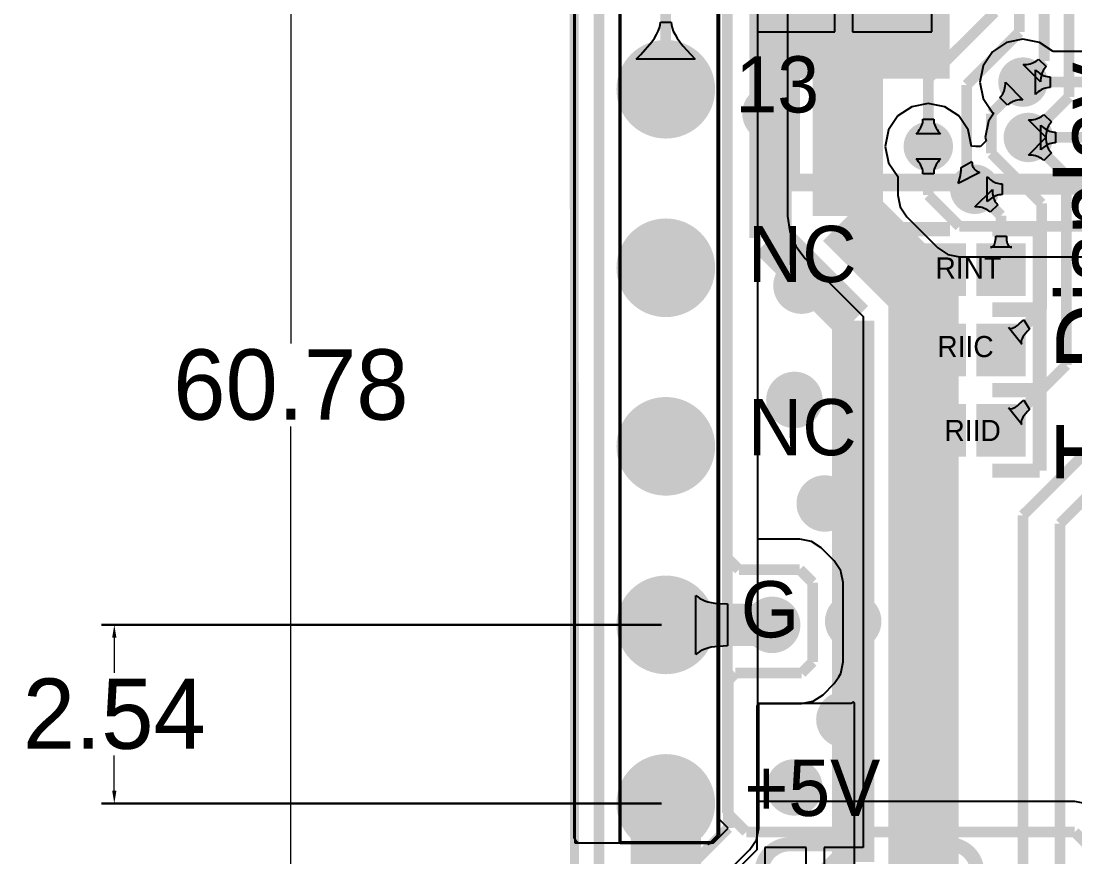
# Model space of a CAD drawing. Extents: x 72.1 to 112.7, y 45.7 to 113.8.
# Drawn here: x 72.13 to 87.11, y 72.01 to 83.9 of the extents above; entities that cross this region are included whole.
import ezdxf

# ---------------------------------------------------------------- set-up
doc = ezdxf.new("R2010")
doc.units = 0
doc.header["$MEASUREMENT"] = 0
doc.layers.get('0').update_dxf_attribs({"linetype": 'CONTINUOUS'})
doc.layers.get('Defpoints').update_dxf_attribs({"linetype": 'CONTINUOUS'})
for name, color, linetype in [('BOTTOMLAYER', 5, 'CONTINUOUS'), ('BOTTOMOVERLAY', 54, 'CONTINUOUS'), ('BOTTOMSOLDER', 6, 'CONTINUOUS'), ('KEEPOUTLAYER', 6, 'CONTINUOUS'), ('MULTILAYER', 9, 'CONTINUOUS'), ('TOPLAYER', 1, 'CONTINUOUS'), ('TOPOVERLAY', 2, 'CONTINUOUS'), ('TOPPASTE', 8, 'CONTINUOUS'), ('TOPSOLDER', 216, 'CONTINUOUS')]:
    doc.layers.add(name, color=color, linetype=linetype)
doc.dimstyles.get("Standard").update_dxf_attribs({"dimtxt": 1, "dimasz": 0.18, "dimexe": 0.18, "dimexo": 0.0625, "dimgap": 0.09, "dimtad": 0, "dimtih": 1, "dimtoh": 1, "dimzin": 0, "dimdsep": 46, "dimtxsty": 'Standard', "dimcen": 0.09, "dimclrd": 3, "dimclrt": 1, "dimadec": 0, "dimazin": 0, "dimtfac": 1, "dimtofl": 0, "dimtmove": 0, "dimatfit": 3, "dimfxl": 1, "dimtolj": 1, "dimtzin": 0, "dimlwd": 20, "dimlwe": 30, "dimarcsym": 0})

# ---------------------------------------------------------------- blocks, each defined once
blk = doc.blocks.new('*D0')
at = {"color": 0, "linetype": 'Continuous', "lineweight": 30, "transparency": 16777216}
for p, q in [((81.232, 75.311), (73.272, 75.311)), ((81.232, 72.771), (73.272, 72.771))]:
    blk.add_line(p, q, dxfattribs=at)
at = {"color": 3, "linetype": 'Continuous', "lineweight": 20, "transparency": 16777216}
for p, q in [((73.452, 75.131), (73.452, 74.631)), ((73.452, 72.951), (73.452, 73.451))]:
    blk.add_line(p, q, dxfattribs=at)
at = {"color": 3, "linetype": 'Continuous', "transparency": 16777216}
for points in [[(73.422, 75.131), (73.482, 75.131), (73.452, 75.311)], [(73.422, 72.951), (73.482, 72.951), (73.452, 72.771)]]:
    blk.add_solid(points, dxfattribs=at)
at = {"layer": 'Defpoints', "color": 0, "linetype": 'Continuous', "transparency": 16777216}
for p in [(73.452, 75.311), (81.295, 75.311), (81.295, 72.771)]:
    blk.add_point(p, dxfattribs=at)
at = {"color": 1, "linetype": 'Continuous', "transparency": 16777216, "insert": (73.452, 74.041), "char_height": 1, "attachment_point": 5}
blk.add_mtext('\\A1;2.54', dxfattribs=at)
blk = doc.blocks.new('*D4')
at = {"color": 0, "linetype": 'Continuous', "lineweight": 30, "transparency": 16777216}
for p, q in [((77.691, 109.115), (75.783, 109.115)), ((77.704, 48.333), (75.783, 48.333))]:
    blk.add_line(p, q, dxfattribs=at)
at = {"color": 3, "linetype": 'Continuous', "lineweight": 20, "transparency": 16777216}
for p, q in [((75.963, 108.935), (75.963, 79.314)), ((75.963, 48.513), (75.963, 78.134))]:
    blk.add_line(p, q, dxfattribs=at)
at = {"color": 3, "linetype": 'Continuous', "transparency": 16777216}
for points in [[(75.933, 108.935), (75.993, 108.935), (75.963, 109.115)], [(75.933, 48.513), (75.993, 48.513), (75.963, 48.333)]]:
    blk.add_solid(points, dxfattribs=at)
at = {"layer": 'Defpoints', "color": 0, "linetype": 'Continuous', "transparency": 16777216}
for p in [(75.963, 109.115), (77.754, 109.115), (77.767, 48.333)]:
    blk.add_point(p, dxfattribs=at)
at = {"color": 1, "linetype": 'Continuous', "transparency": 16777216, "insert": (75.963, 78.724), "char_height": 1, "attachment_point": 5}
blk.add_mtext('\\A1;60.78', dxfattribs=at)

msp = doc.modelspace()

# ---------------------------------------------------------------- linework, layer by layer
at = {"layer": 'BOTTOMLAYER'}
for p, q in [((79.998992, 101.611847), (79.998992, 72.2122)), ((82.030992, 72.3138), (82.030992, 101.6508)), ((83.698222, 83.750137), (83.698222, 84.754136)), ((83.952222, 84.627136), (83.952222, 83.750137)), ((85.07922, 83.750137), (85.07922, 84.627136)), ((82.605138, 72.8129), (82.605138, 83.750137)), ((82.605138, 83.750137), (83.698222, 83.750137)), ((83.952222, 83.750137), (85.07922, 83.750137)), ((86.374392, 83.644354), (86.140282, 83.597788)), ((86.608501, 83.597788), (86.374392, 83.644354)), ((86.140282, 83.597788), (85.941817, 83.465175)), ((86.804317, 83.466945), (86.608501, 83.597788)), ((85.941817, 83.465175), (85.809204, 83.266709)), ((88.787392, 83.466945), (86.804317, 83.466945)), ((85.809204, 83.266709), (85.762638, 83.0326)), ((86.552928, 82.857599), (86.552928, 83.207601)), ((86.552928, 83.207601), (86.572491, 83.18879)), ((86.572491, 83.18879), (86.592364, 83.17196)), ((85.762638, 83.0326), (85.809204, 82.798491)), ((86.592364, 83.17196), (86.61255, 83.157111)), ((86.61255, 83.157111), (86.633047, 83.144241)), ((86.633047, 83.144241), (86.653855, 83.133352)), ((86.653855, 83.133352), (86.674973, 83.124441)), ((86.674973, 83.124441), (86.696403, 83.11751)), ((86.696403, 83.11751), (86.718143, 83.112562)), ((86.718143, 83.112562), (86.740195, 83.10959)), ((86.740195, 83.10959), (86.76256, 83.108602)), ((86.76256, 83.108602), (86.76256, 82.956598)), ((86.592364, 82.89324), (86.572491, 82.87641)), ((86.61255, 82.908089), (86.592364, 82.89324)), ((86.633047, 82.920959), (86.61255, 82.908089)), ((86.653855, 82.931848), (86.633047, 82.920959)), ((86.674973, 82.940759), (86.653855, 82.931848)), ((86.696403, 82.94769), (86.674973, 82.940759)), ((86.718143, 82.952638), (86.696403, 82.94769)), ((86.740195, 82.95561), (86.718143, 82.952638)), ((86.76256, 82.956598), (86.740195, 82.95561)), ((85.028192, 82.729954), (84.794082, 82.683388)), ((85.262301, 82.683388), (85.028192, 82.729954)), ((85.809204, 82.798491), (85.941817, 82.600025)), ((86.572491, 82.87641), (86.552928, 82.857599)), ((84.794082, 82.683388), (84.595617, 82.550775)), ((85.460766, 82.550775), (85.262301, 82.683388)), ((85.958581, 82.588824), (85.885404, 82.479309)), ((85.941817, 82.600025), (85.958581, 82.588824)), ((84.595617, 82.550775), (84.463004, 82.352309)), ((85.59338, 82.352309), (85.460766, 82.550775)), ((85.885404, 82.479309), (85.838838, 82.2452)), ((84.463004, 82.352309), (84.416438, 82.1182)), ((85.639946, 82.118205), (85.59338, 82.352309)), ((86.629128, 82.070199), (86.629128, 82.420201)), ((86.629128, 82.420201), (86.648691, 82.40139)), ((86.648691, 82.40139), (86.668564, 82.38456)), ((86.668564, 82.38456), (86.68875, 82.369711)), ((86.68875, 82.369711), (86.709247, 82.356841)), ((86.709247, 82.356841), (86.730055, 82.345952)), ((86.730055, 82.345952), (86.751173, 82.337041)), ((86.751173, 82.337041), (86.772603, 82.33011)), ((86.772603, 82.33011), (86.794343, 82.325162)), ((86.794343, 82.325162), (86.816395, 82.32219)), ((86.816395, 82.32219), (86.83876, 82.321202)), ((86.83876, 82.321202), (86.83876, 82.169198)), ((85.848584, 82.196196), (85.768769, 82.116381)), ((85.838838, 82.2452), (85.848584, 82.196196)), ((86.709247, 82.133559), (86.68875, 82.120689)), ((86.730055, 82.144448), (86.709247, 82.133559)), ((86.751173, 82.153359), (86.730055, 82.144448)), ((86.772603, 82.16029), (86.751173, 82.153359)), ((86.794343, 82.165238), (86.772603, 82.16029)), ((86.816395, 82.16821), (86.794343, 82.165238)), ((86.83876, 82.169198), (86.816395, 82.16821)), ((84.416438, 82.1182), (84.463004, 81.884091)), ((85.688594, 82.120354), (85.639946, 82.118205)), ((85.708571, 82.116379), (85.688592, 82.120354)), ((85.688592, 82.120354), (85.688594, 82.120354)), ((85.768769, 82.116381), (85.708571, 82.116379)), ((86.648691, 82.08901), (86.629128, 82.070199)), ((86.668564, 82.10584), (86.648691, 82.08901)), ((86.68875, 82.120689), (86.668564, 82.10584)), ((84.463004, 81.884091), (84.593847, 81.688275)), ((84.872002, 81.9201), (84.853191, 81.939663)), ((84.853191, 81.939663), (85.203193, 81.939663)), ((84.888832, 81.900227), (84.872002, 81.9201)), ((84.903681, 81.880042), (84.888832, 81.900227)), ((84.916551, 81.859544), (84.903681, 81.880042)), ((84.92744, 81.838736), (84.916551, 81.859544)), ((84.93635, 81.817619), (84.92744, 81.838736)), ((85.128943, 81.838736), (85.120033, 81.817619)), ((85.139832, 81.859544), (85.128943, 81.838736)), ((85.152702, 81.880042), (85.139832, 81.859544)), ((85.167551, 81.900227), (85.152702, 81.880042)), ((85.184381, 81.9201), (85.167551, 81.900227)), ((85.203193, 81.939663), (85.184381, 81.9201)), ((84.593847, 81.688275), (84.593847, 81.425123)), ((84.943282, 81.796189), (84.93635, 81.817619)), ((84.94823, 81.774449), (84.943282, 81.796189)), ((84.951202, 81.752397), (84.94823, 81.774449)), ((84.95219, 81.730032), (84.951202, 81.752397)), ((85.104194, 81.730032), (84.95219, 81.730032)), ((85.105182, 81.752397), (85.104194, 81.730032)), ((85.108153, 81.774449), (85.105182, 81.752397)), ((85.113101, 81.796189), (85.108153, 81.774449)), ((85.120033, 81.817619), (85.113101, 81.796189)), ((85.867128, 81.333599), (85.867128, 81.683601)), ((85.867128, 81.683601), (85.886691, 81.66479)), ((85.886691, 81.66479), (85.906564, 81.64796)), ((85.906564, 81.64796), (85.92675, 81.633111)), ((85.92675, 81.633111), (85.947247, 81.620241)), ((85.947247, 81.620241), (85.968055, 81.609352)), ((85.968055, 81.609352), (85.989173, 81.600441)), ((85.989173, 81.600441), (86.010603, 81.59351)), ((86.010603, 81.59351), (86.032343, 81.588562)), ((86.032343, 81.588562), (86.054395, 81.58559)), ((86.054395, 81.58559), (86.07676, 81.584602)), ((86.07676, 81.584602), (86.07676, 81.432598)), ((84.593847, 81.425123), (84.62691, 81.258905)), ((85.92675, 81.384089), (85.906564, 81.36924)), ((85.947247, 81.396959), (85.92675, 81.384089)), ((85.968055, 81.407848), (85.947247, 81.396959)), ((85.989173, 81.416759), (85.968055, 81.407848)), ((86.010603, 81.42369), (85.989173, 81.416759)), ((86.032343, 81.428638), (86.010603, 81.42369)), ((86.054395, 81.43161), (86.032343, 81.428638)), ((86.07676, 81.432598), (86.054395, 81.43161)), ((84.62691, 81.258905), (84.721062, 81.117994)), ((85.886691, 81.35241), (85.867128, 81.333599)), ((85.906564, 81.36924), (85.886691, 81.35241)), ((84.721062, 81.117994), (85.163586, 80.67547)), ((85.163586, 80.67547), (85.304498, 80.581317)), ((85.304498, 80.581317), (85.470716, 80.548254)), ((85.470716, 80.548254), (87.286678, 80.548254)), ((82.619091, 72.798945), (82.605138, 72.8129)), ((87.110992, 72.798945), (82.619091, 72.798945)), ((87.277209, 72.765882), (87.110992, 72.798945)), ((81.903992, 72.1868), (82.030992, 72.3138)), ((79.998992, 72.2122), (81.878592, 72.2122)), ((81.878592, 72.2122), (81.903992, 72.1868))]:
    msp.add_line(p, q, dxfattribs=at)
for points, const_width in [([(80.345669, 53.348923), (80.345669, 98.924077)], 0.152001), ([(82.170793, 72.632987), (82.170793, 93.941798)], 0.152001), ([(86.374392, 83.0326), (88.787392, 83.0326)], 0.152001), ([(86.450592, 82.2452), (88.613191, 82.2452)], 0.152001), ([(85.028192, 81.425123), (85.028192, 82.1182)], 0.152001), ([(85.688592, 81.5086), (88.15959, 81.5086)], 0.152001), ([(85.028192, 81.425123), (85.470716, 80.982599)], 0.152001), ([(85.470716, 80.982599), (87.466592, 80.982599)], 0.152001), ([(81.29479, 69.113001), (81.29479, 72.771399)], 1.000001), ([(82.170793, 72.632987), (82.43918, 72.3646)], 0.152001), ([(82.43918, 72.3646), (87.110992, 72.3646)], 0.152001), ([(87.110992, 72.3646), (87.466592, 72.009)], 0.152001)]:
    msp.add_lwpolyline(points, dxfattribs=dict(at, const_width=const_width))
for points, const_width in [([(80.994791, 82.931399, 1), (81.59479, 82.931399, 1)], 0.599999), ([(86.249393, 83.0326, 1), (86.49939, 83.0326, 1)], 0.249999), ([(82.633594, 82.587308, 1), (82.933593, 82.587308, 1)], 0.299999), ([(86.325593, 82.2452, 1), (86.57559, 82.2452, 1)], 0.249999), ([(84.903193, 82.1182, 1), (85.15319, 82.1182, 1)], 0.249999), ([(85.563593, 81.5086, 1), (85.81359, 81.5086, 1)], 0.249999), ([(80.994791, 80.391399, 1), (81.59479, 80.391399, 1)], 0.599999), ([(83.074792, 80.137, 1), (83.374791, 80.137, 1)], 0.299999), ([(82.973192, 78.5114, 1), (83.273191, 78.5114, 1)], 0.299999), ([(80.994791, 77.851399, 1), (81.59479, 77.851399, 1)], 0.599999), ([(83.404992, 77.0382, 1), (83.704991, 77.0382, 1)], 0.299999), ([(80.994791, 75.311399, 1), (81.59479, 75.311399, 1)], 0.599999), ([(82.657594, 75.311399, 1), (82.957594, 75.311399, 1)], 0.299999), ([(83.809992, 75.3618, 1), (84.109992, 75.3618, 1)], 0.299999), ([(83.684392, 73.9648, 1), (83.984391, 73.9648, 1)], 0.299999), ([(80.994791, 72.771399, 1), (81.59479, 72.771399, 1)], 0.599999), ([(82.973192, 72.9996, 1), (83.273191, 72.9996, 1)], 0.299999)]:
    msp.add_lwpolyline(points, format="xyb", close=True, dxfattribs=dict(at, const_width=const_width))
msp.add_solid([(82.605138, 83.0834), (85.332992, 83.0834), (82.605138, 86.049993), (85.332992, 86.049993)], dxfattribs=at)
at = {"layer": 'BOTTOMOVERLAY', "const_width": 0.254}
for points in [[(83.075262, 81.603952), (83.075262, 83.772883)], [(83.075262, 81.603952), (102.475274, 81.603952)]]:
    msp.add_lwpolyline(points, dxfattribs=at)
at = {"layer": 'BOTTOMSOLDER'}
for points, const_width in [([(80.943991, 82.931399, 1), (81.64559, 82.931399, 1)], 0.701599), ([(86.198593, 83.0326, 1), (86.55019, 83.0326, 1)], 0.351599), ([(82.582794, 82.587308, 1), (82.984393, 82.587308, 1)], 0.401599), ([(86.274793, 82.2452, 1), (86.62639, 82.2452, 1)], 0.351599), ([(84.852393, 82.1182, 1), (85.20399, 82.1182, 1)], 0.351599), ([(85.512793, 81.5086, 1), (85.86439, 81.5086, 1)], 0.351599), ([(80.943991, 80.391399, 1), (81.64559, 80.391399, 1)], 0.701599), ([(83.023992, 80.137, 1), (83.425591, 80.137, 1)], 0.401599), ([(82.922392, 78.5114, 1), (83.323991, 78.5114, 1)], 0.401599), ([(80.943991, 77.851399, 1), (81.64559, 77.851399, 1)], 0.701599), ([(83.354192, 77.0382, 1), (83.755791, 77.0382, 1)], 0.401599), ([(80.943991, 75.311399, 1), (81.64559, 75.311399, 1)], 0.701599), ([(82.606794, 75.311399, 1), (83.008394, 75.311399, 1)], 0.401599), ([(83.759192, 75.3618, 1), (84.160792, 75.3618, 1)], 0.401599), ([(83.633592, 73.9648, 1), (84.035191, 73.9648, 1)], 0.401599), ([(80.943991, 72.771399, 1), (81.64559, 72.771399, 1)], 0.701599), ([(82.922392, 72.9996, 1), (83.323991, 72.9996, 1)], 0.401599)]:
    msp.add_lwpolyline(points, format="xyb", close=True, dxfattribs=dict(at, const_width=const_width))
at = {"layer": 'KEEPOUTLAYER', "const_width": 0.127}
msp.add_lwpolyline([(79.982738, 108.3564), (80.006132, 50.037992)], dxfattribs=at)
at = {"layer": 'MULTILAYER'}
for points, const_width in [([(80.994791, 82.931399, 1), (81.59479, 82.931399, 1)], 0.599999), ([(86.249393, 83.0326, 1), (86.49939, 83.0326, 1)], 0.249999), ([(82.633594, 82.587308, 1), (82.933593, 82.587308, 1)], 0.299999), ([(86.325593, 82.2452, 1), (86.57559, 82.2452, 1)], 0.249999), ([(84.903193, 82.1182, 1), (85.15319, 82.1182, 1)], 0.249999), ([(85.563593, 81.5086, 1), (85.81359, 81.5086, 1)], 0.249999), ([(80.994791, 80.391399, 1), (81.59479, 80.391399, 1)], 0.599999), ([(83.074792, 80.137, 1), (83.374791, 80.137, 1)], 0.299999), ([(82.973192, 78.5114, 1), (83.273191, 78.5114, 1)], 0.299999), ([(80.994791, 77.851399, 1), (81.59479, 77.851399, 1)], 0.599999), ([(83.404992, 77.0382, 1), (83.704991, 77.0382, 1)], 0.299999), ([(80.994791, 75.311399, 1), (81.59479, 75.311399, 1)], 0.599999), ([(82.657594, 75.311399, 1), (82.957594, 75.311399, 1)], 0.299999), ([(83.809992, 75.3618, 1), (84.109992, 75.3618, 1)], 0.299999), ([(83.684392, 73.9648, 1), (83.984391, 73.9648, 1)], 0.299999), ([(80.994791, 72.771399, 1), (81.59479, 72.771399, 1)], 0.599999), ([(82.973192, 72.9996, 1), (83.273191, 72.9996, 1)], 0.299999)]:
    msp.add_lwpolyline(points, format="xyb", close=True, dxfattribs=dict(at, const_width=const_width))
at = {"layer": 'TOPLAYER'}
for p, q in [((79.985438, 101.6254), (79.985438, 72.276553)), ((82.030992, 72.573545), (82.030992, 101.6)), ((82.605138, 76.532745), (82.605138, 84.389488)), ((83.027858, 84.0486), (83.027858, 81.1276)), ((81.187831, 83.759576), (81.205029, 83.804862)), ((81.205029, 83.804862), (81.215349, 83.847191)), ((81.215349, 83.847191), (81.218791, 83.886566)), ((81.218791, 83.886566), (81.37079, 83.886566)), ((81.37079, 83.886566), (81.374231, 83.847191)), ((81.374231, 83.847191), (81.384551, 83.804862)), ((81.384551, 83.804862), (81.40175, 83.759576)), ((81.094951, 83.606002), (81.132789, 83.660148)), ((81.132789, 83.660148), (81.163749, 83.711339)), ((81.163749, 83.711339), (81.187831, 83.759576)), ((81.40175, 83.759576), (81.425832, 83.711339)), ((81.425832, 83.711339), (81.456792, 83.660148)), ((81.456792, 83.660148), (81.49463, 83.606002)), ((80.940151, 83.425845), (81.094951, 83.606002)), ((81.49463, 83.606002), (81.539352, 83.548903)), ((81.539352, 83.548903), (81.64943, 83.425845)), ((80.874791, 83.359884), (80.940151, 83.425845)), ((81.71479, 83.359884), (80.874791, 83.359884)), ((81.64943, 83.425845), (81.71479, 83.359884)), ((86.542047, 83.320336), (86.560919, 83.332211)), ((86.560919, 83.332211), (86.578613, 83.345703)), ((86.578613, 83.345703), (86.595128, 83.360816)), ((86.595128, 83.360816), (86.702608, 83.253336)), ((86.376891, 83.282587), (86.404026, 83.28312)), ((86.624378, 83.035099), (86.376891, 83.282587)), ((86.404026, 83.28312), (86.42998, 83.285272)), ((86.42998, 83.285272), (86.454752, 83.289046)), ((86.454752, 83.289046), (86.478346, 83.294438)), ((86.478346, 83.294438), (86.500759, 83.301451)), ((86.500759, 83.301451), (86.521994, 83.310085)), ((86.521994, 83.310085), (86.542047, 83.320336)), ((86.651876, 83.180202), (86.643243, 83.158968)), ((86.662128, 83.200255), (86.651876, 83.180202)), ((86.674002, 83.219127), (86.662128, 83.200255)), ((86.687495, 83.236821), (86.674002, 83.219127)), ((86.702608, 83.253336), (86.687495, 83.236821)), ((86.123871, 83.002966), (86.124405, 83.030101)), ((86.124405, 83.030101), (86.371892, 82.782613)), ((86.624912, 83.062234), (86.624378, 83.035099)), ((86.627063, 83.088188), (86.624912, 83.062234)), ((86.630838, 83.112961), (86.627063, 83.088188)), ((86.63623, 83.136555), (86.630838, 83.112961)), ((86.643243, 83.158968), (86.63623, 83.136555)), ((86.086655, 82.864945), (86.096907, 82.884998)), ((86.096907, 82.884998), (86.10554, 82.906232)), ((86.10554, 82.906232), (86.112553, 82.928645)), ((86.112553, 82.928645), (86.117946, 82.952239)), ((86.117946, 82.952239), (86.12172, 82.977012)), ((86.12172, 82.977012), (86.123871, 83.002966)), ((86.046175, 82.811864), (86.061288, 82.828379)), ((86.153655, 82.704384), (86.046175, 82.811864)), ((86.061288, 82.828379), (86.074781, 82.846073)), ((86.074781, 82.846073), (86.086655, 82.864945)), ((86.187864, 82.732989), (86.170171, 82.719497)), ((86.206736, 82.744864), (86.187864, 82.732989)), ((86.22679, 82.755115), (86.206736, 82.744864)), ((86.248024, 82.763749), (86.22679, 82.755115)), ((86.270437, 82.770762), (86.248024, 82.763749)), ((86.294031, 82.776154), (86.270437, 82.770762)), ((86.318804, 82.779928), (86.294031, 82.776154)), ((86.344757, 82.78208), (86.318804, 82.779928)), ((86.371892, 82.782613), (86.344757, 82.78208)), ((86.170171, 82.719497), (86.153655, 82.704384)), ((84.93635, 82.418781), (84.943282, 82.440211)), ((84.943282, 82.440211), (84.94823, 82.461951)), ((84.94823, 82.461951), (84.951202, 82.484003)), ((84.951202, 82.484003), (84.95219, 82.506368)), ((84.95219, 82.506368), (85.104194, 82.506368)), ((85.104194, 82.506368), (85.105182, 82.484003)), ((85.105182, 82.484003), (85.108153, 82.461951)), ((85.108153, 82.461951), (85.113101, 82.440211)), ((85.113101, 82.440211), (85.120033, 82.418781)), ((86.453091, 82.495187), (86.480226, 82.49572)), ((86.700578, 82.247699), (86.453091, 82.495187)), ((86.480226, 82.49572), (86.50618, 82.497872)), ((86.50618, 82.497872), (86.530952, 82.501646)), ((86.530952, 82.501646), (86.554546, 82.507038)), ((86.554546, 82.507038), (86.576959, 82.514051)), ((86.576959, 82.514051), (86.598194, 82.522685)), ((86.598194, 82.522685), (86.618247, 82.532936)), ((86.618247, 82.532936), (86.637119, 82.544811)), ((86.637119, 82.544811), (86.654813, 82.558303)), ((86.654813, 82.558303), (86.671328, 82.573416)), ((86.671328, 82.573416), (86.778808, 82.465936)), ((86.750202, 82.431727), (86.738328, 82.412855)), ((86.763695, 82.449421), (86.750202, 82.431727)), ((86.778808, 82.465936), (86.763695, 82.449421)), ((84.853191, 82.296737), (84.872002, 82.3163)), ((85.203193, 82.296737), (84.853191, 82.296737)), ((84.872002, 82.3163), (84.888832, 82.336173)), ((84.888832, 82.336173), (84.903681, 82.356358)), ((84.903681, 82.356358), (84.916551, 82.376856)), ((84.916551, 82.376856), (84.92744, 82.397663)), ((84.92744, 82.397663), (84.93635, 82.418781)), ((85.120033, 82.418781), (85.128943, 82.397663)), ((85.128943, 82.397663), (85.139832, 82.376856)), ((85.139832, 82.376856), (85.152702, 82.356358)), ((85.152702, 82.356358), (85.167551, 82.336173)), ((85.167551, 82.336173), (85.184381, 82.3163)), ((85.184381, 82.3163), (85.203193, 82.296737)), ((86.703263, 82.300788), (86.701112, 82.274834)), ((86.707038, 82.325561), (86.703263, 82.300788)), ((86.71243, 82.349155), (86.707038, 82.325561)), ((86.719443, 82.371568), (86.71243, 82.349155)), ((86.728076, 82.392802), (86.719443, 82.371568)), ((86.738328, 82.412855), (86.728076, 82.392802)), ((86.453091, 81.995213), (86.700578, 82.242701)), ((86.701112, 82.274834), (86.700578, 82.247699)), ((86.700578, 82.242701), (86.701112, 82.215566)), ((86.701112, 82.215566), (86.703263, 82.189612)), ((86.703263, 82.189612), (86.707038, 82.164839)), ((86.707038, 82.164839), (86.71243, 82.141245)), ((86.71243, 82.141245), (86.719443, 82.118832)), ((86.480226, 81.99468), (86.453091, 81.995213)), ((86.50618, 81.992528), (86.480226, 81.99468)), ((86.530952, 81.988754), (86.50618, 81.992528)), ((86.554546, 81.983362), (86.530952, 81.988754)), ((86.576959, 81.976349), (86.554546, 81.983362)), ((86.778808, 82.024464), (86.671328, 81.916984)), ((86.719443, 82.118832), (86.728076, 82.097598)), ((86.728076, 82.097598), (86.738328, 82.077545)), ((86.738328, 82.077545), (86.750202, 82.058673)), ((86.750202, 82.058673), (86.763695, 82.040979)), ((86.763695, 82.040979), (86.778808, 82.024464)), ((85.496588, 81.818709), (85.648592, 81.905378)), ((85.648592, 81.905378), (85.649712, 81.881556)), ((85.649712, 81.881556), (85.653077, 81.859531)), ((85.653077, 81.859531), (85.658686, 81.8393)), ((85.658686, 81.8393), (85.666539, 81.820865)), ((86.598194, 81.967715), (86.576959, 81.976349)), ((86.618247, 81.957464), (86.598194, 81.967715)), ((86.637119, 81.945589), (86.618247, 81.957464)), ((86.654813, 81.932097), (86.637119, 81.945589)), ((86.671328, 81.916984), (86.654813, 81.932097)), ((85.760771, 81.747954), (85.453118, 81.592575)), ((85.461376, 81.616779), (85.480939, 81.687269)), ((85.480939, 81.687269), (85.485722, 81.710058)), ((85.485722, 81.710058), (85.494851, 81.776308)), ((85.494851, 81.776308), (85.496154, 81.797685)), ((85.496154, 81.797685), (85.496588, 81.818709)), ((85.666539, 81.820865), (85.676636, 81.804223)), ((85.676636, 81.804223), (85.688975, 81.789379)), ((85.688975, 81.789379), (85.703557, 81.776329)), ((85.703557, 81.776329), (85.720385, 81.765076)), ((85.720385, 81.765076), (85.739455, 81.755618)), ((85.739455, 81.755618), (85.760771, 81.747954)), ((85.453118, 81.592575), (85.461376, 81.616779)), ((85.691091, 81.258613), (85.938578, 81.506101)), ((85.938578, 81.506101), (85.939112, 81.478966)), ((85.939112, 81.478966), (85.941263, 81.453012)), ((85.941263, 81.453012), (85.945038, 81.428239)), ((85.945038, 81.428239), (85.95043, 81.404645)), ((85.95043, 81.404645), (85.957443, 81.382232)), ((85.957443, 81.382232), (85.966076, 81.360998)), ((85.718226, 81.25808), (85.691091, 81.258613)), ((85.74418, 81.255928), (85.718226, 81.25808)), ((85.768952, 81.252154), (85.74418, 81.255928)), ((85.792546, 81.246762), (85.768952, 81.252154)), ((85.814959, 81.239749), (85.792546, 81.246762)), ((85.836194, 81.231115), (85.814959, 81.239749)), ((85.856247, 81.220864), (85.836194, 81.231115)), ((86.016808, 81.287864), (85.909328, 81.180384)), ((85.966076, 81.360998), (85.976328, 81.340945)), ((85.976328, 81.340945), (85.988202, 81.322073)), ((85.988202, 81.322073), (86.001695, 81.304379)), ((86.001695, 81.304379), (86.016808, 81.287864)), ((83.027858, 81.1276), (83.05707, 80.905706)), ((85.875119, 81.208989), (85.856247, 81.220864)), ((85.892813, 81.195497), (85.875119, 81.208989)), ((85.909328, 81.180384), (85.892813, 81.195497)), ((83.05707, 80.905706), (83.117634, 80.759496)), ((85.979955, 80.760479), (85.983755, 80.783737)), ((85.983755, 80.783737), (85.986033, 80.810095)), ((85.986033, 80.810095), (85.986793, 80.839554)), ((85.986793, 80.839554), (86.138796, 80.839554)), ((86.138796, 80.839554), (86.139556, 80.810095)), ((86.139556, 80.810095), (86.141834, 80.783737)), ((86.141834, 80.783737), (86.145634, 80.760479)), ((83.117634, 80.759496), (83.142719, 80.698932)), ((83.142719, 80.698932), (83.278965, 80.521373)), ((85.910793, 80.684505), (85.925233, 80.686054)), ((86.214796, 80.684505), (85.910793, 80.684505)), ((85.925233, 80.686054), (85.938154, 80.690707)), ((85.938154, 80.690707), (85.949554, 80.698459)), ((85.949554, 80.698459), (85.959434, 80.709313)), ((85.959434, 80.709313), (85.967794, 80.723268)), ((85.967794, 80.723268), (85.974634, 80.740321)), ((85.974634, 80.740321), (85.979955, 80.760479)), ((86.145634, 80.760479), (86.150955, 80.740321)), ((86.150955, 80.740321), (86.157796, 80.723268)), ((86.157796, 80.723268), (86.166155, 80.709313)), ((86.166155, 80.709313), (86.176035, 80.698459)), ((86.176035, 80.698459), (86.187435, 80.690707)), ((86.187435, 80.690707), (86.200356, 80.686054)), ((86.200356, 80.686054), (86.214796, 80.684505)), ((83.278965, 80.521373), (84.102656, 79.697682)), ((84.102656, 79.697682), (84.102656, 72.143399)), ((86.29446, 79.571146), (86.322098, 79.593562)), ((86.322098, 79.593562), (86.384747, 79.652033)), ((86.384747, 79.652033), (86.467226, 79.519551)), ((86.356698, 79.304589), (86.169784, 79.541505)), ((86.169784, 79.541505), (86.180224, 79.532102)), ((86.180224, 79.532102), (86.193122, 79.527245)), ((86.193122, 79.527245), (86.208476, 79.526935)), ((86.208476, 79.526935), (86.226287, 79.531169)), ((86.226287, 79.531169), (86.246553, 79.539948)), ((86.246553, 79.539948), (86.269279, 79.553275)), ((86.269279, 79.553275), (86.29446, 79.571146)), ((86.391514, 79.434439), (86.374381, 79.409996)), ((86.437937, 79.489216), (86.391514, 79.434439)), ((86.467226, 79.519551), (86.437937, 79.489216)), ((86.347303, 79.348454), (86.346381, 79.331868)), ((86.346381, 79.331868), (86.349512, 79.317245)), ((86.352276, 79.367004), (86.347303, 79.348454)), ((86.349512, 79.317245), (86.356698, 79.304589)), ((86.361303, 79.387517), (86.352276, 79.367004)), ((86.374381, 79.409996), (86.361303, 79.387517)), ((86.356698, 78.161589), (86.169784, 78.398505)), ((86.169784, 78.398505), (86.180224, 78.389102)), ((86.180224, 78.389102), (86.193122, 78.384245)), ((86.193122, 78.384245), (86.208476, 78.383935)), ((86.208476, 78.383935), (86.226287, 78.388169)), ((86.226287, 78.388169), (86.246553, 78.396948)), ((86.246553, 78.396948), (86.269279, 78.410275)), ((86.269279, 78.410275), (86.29446, 78.428146)), ((86.29446, 78.428146), (86.322098, 78.450562)), ((86.322098, 78.450562), (86.384747, 78.509033)), ((86.384747, 78.509033), (86.467226, 78.376551)), ((86.361303, 78.244517), (86.352276, 78.224004)), ((86.374381, 78.266996), (86.361303, 78.244517)), ((86.391514, 78.291439), (86.374381, 78.266996)), ((86.437937, 78.346216), (86.391514, 78.291439)), ((86.467226, 78.376551), (86.437937, 78.346216)), ((86.347303, 78.205454), (86.346381, 78.188868)), ((86.346381, 78.188868), (86.349512, 78.174245)), ((86.352276, 78.224004), (86.347303, 78.205454)), ((86.349512, 78.174245), (86.356698, 78.161589)), ((83.199392, 76.532745), (82.605138, 76.532745)), ((83.365609, 76.499682), (83.199392, 76.532745)), ((83.506521, 76.405529), (83.365609, 76.499682)), ((83.69112, 76.22093), (83.506521, 76.405529)), ((83.785273, 76.080018), (83.69112, 76.22093)), ((83.79076, 76.052439), (83.785273, 76.080018)), ((83.818339, 75.9138), (83.79076, 76.052439)), ((83.818336, 75.913788), (83.818339, 75.9138)), ((83.818336, 74.784412), (83.818336, 75.913788)), ((81.723276, 74.8914), (81.723276, 75.731398)), ((81.723276, 75.731398), (81.74896, 75.708599)), ((81.74896, 75.708599), (81.77896, 75.688198)), ((81.77896, 75.688198), (81.813281, 75.670199)), ((81.813281, 75.670199), (81.851917, 75.654598)), ((81.851917, 75.654598), (81.89487, 75.641398)), ((81.89487, 75.641398), (81.942142, 75.630598)), ((81.942142, 75.630598), (81.993732, 75.622198)), ((81.993732, 75.622198), (82.04964, 75.616199)), ((82.04964, 75.616199), (82.174405, 75.611398)), ((82.174405, 75.611398), (82.174405, 75.011399)), ((81.77896, 74.9346), (81.74896, 74.914199)), ((81.813281, 74.952598), (81.77896, 74.9346)), ((81.851917, 74.968199), (81.813281, 74.952598)), ((81.89487, 74.981399), (81.851917, 74.968199)), ((81.942142, 74.9922), (81.89487, 74.981399)), ((81.993732, 75.000599), (81.942142, 74.9922)), ((82.109864, 75.0102), (81.993732, 75.000599)), ((82.174405, 75.011399), (82.109864, 75.0102)), ((81.74896, 74.914199), (81.723276, 74.8914)), ((83.785276, 74.618185), (83.818339, 74.7844)), ((83.818339, 74.7844), (83.818336, 74.784412)), ((83.69112, 74.47727), (83.754031, 74.571426)), ((83.754031, 74.571426), (83.785276, 74.618185)), ((83.531921, 74.318071), (83.691113, 74.477265)), ((83.691113, 74.477265), (83.69112, 74.47727)), ((82.617737, 74.190855), (82.59016, 74.163278)), ((83.932047, 74.190855), (82.617737, 74.190855)), ((82.617737, 72.421158), (82.617737, 74.190855)), ((82.617737, 74.190855), (83.224792, 74.190855)), ((83.224792, 74.190855), (83.391009, 74.223918)), ((83.391009, 74.223918), (83.531921, 74.318071)), ((83.959992, 74.2188), (83.932047, 74.190855)), ((83.977592, 74.2012), (83.959992, 74.2188)), ((83.977592, 67.548054), (83.977592, 74.2012)), ((82.59016, 74.163278), (82.59016, 72.113549)), ((82.183392, 72.421145), (82.030992, 72.573545)), ((81.974446, 72.2122), (82.183392, 72.421145)), ((82.59016, 72.282507), (82.617739, 72.421145)), ((82.617739, 72.421145), (82.617737, 72.421158)), ((79.985438, 72.276553), (80.049792, 72.2122)), ((82.490521, 72.114016), (82.584674, 72.254928)), ((82.584674, 72.254928), (82.59016, 72.282507)), ((80.049792, 72.2122), (81.974446, 72.2122)), ((81.132015, 70.75551), (82.490521, 72.114016)), ((82.59016, 72.113549), (81.132015, 70.655404)), ((83.292988, 72.143399), (82.700988, 72.143399)), ((82.700988, 72.143399), (82.700988, 71.5264)), ((83.292988, 71.5264), (83.292988, 72.143399)), ((84.102656, 72.143399), (83.546988, 72.143399)), ((83.546988, 72.143399), (83.546988, 71.3994))]:
    msp.add_line(p, q, dxfattribs=at)
for points, const_width in [([(80.345669, 50.275523), (80.345669, 99.305077)], 0.152001), ([(86.323592, 83.7438), (86.323592, 88.101592)], 0.152001), ([(86.675598, 83.333806), (86.675598, 87.905806)], 0.152001), ([(87.027598, 82.822207), (87.027598, 87.699007)], 0.152001), ([(83.885192, 84.0486), (84.581766, 84.745175)], 1.000001), ([(82.170793, 76.263398), (82.170793, 84.569402)], 0.152001), ([(82.783594, 80.813402), (82.783594, 84.36121)], 0.599999), ([(83.885192, 81.1276), (83.885192, 84.0486)], 1.000001), ([(81.29479, 82.931399), (81.29479, 84.232544)], 0.152001), ([(85.028192, 83.0834), (85.971591, 84.026799)], 0.152001), ([(85.57259, 82.992798), (86.323592, 83.7438)], 0.152001), ([(86.374392, 83.0326), (86.675598, 83.333806)], 0.152001), ([(85.028192, 82.1182), (85.028192, 83.0834)], 0.152001), ([(85.57259, 81.624602), (85.57259, 82.992798)], 0.152001), ([(85.924591, 82.582799), (86.374392, 83.0326)], 0.152001), ([(86.450592, 82.2452), (87.027598, 82.822207)], 0.152001), ([(85.924591, 82.020209), (85.924591, 82.582799)], 0.152001), ([(86.450592, 82.2452), (86.990796, 81.704995)], 0.152001), ([(85.924591, 82.020209), (86.638795, 81.306005)], 0.152001), ([(85.57259, 81.624602), (85.688592, 81.5086)], 0.152001), ([(86.990796, 79.007602), (86.990796, 81.704995)], 0.152001), ([(83.885192, 81.1276), (84.95999, 80.052802)], 1.000001), ([(85.688592, 81.5086), (86.062795, 81.134397)], 0.152001), ([(86.638795, 79.798601), (86.638795, 81.306005)], 0.152001), ([(82.783594, 80.813402), (83.959992, 79.637004)], 0.599999), ([(86.062795, 80.3656), (86.062795, 81.134397)], 0.152001), ([(84.95999, 67.402796), (84.95999, 80.052802)], 1.000001), ([(83.959992, 71.939404), (83.959992, 79.637004)], 0.599999), ([(86.062795, 79.2226), (86.638795, 79.798601)], 0.152001), ([(86.062795, 78.0796), (86.990796, 79.007602)], 0.152001), ([(86.374392, 76.871192), (87.379599, 77.8764)], 0.152001), ([(86.900393, 76.751401), (87.815199, 77.666207)], 0.152001), ([(86.374392, 67.1576), (86.374392, 76.871192)], 0.152001), ([(86.900393, 66.540601), (86.900393, 76.751401)], 0.152001), ([(82.170793, 76.263398), (82.335792, 76.0984)], 0.152001), ([(82.335792, 76.0984), (83.199392, 76.0984)], 0.152001), ([(83.199392, 76.0984), (83.383991, 75.9138)], 0.152001), ([(83.383991, 74.7844), (83.383991, 75.9138)], 0.152001), ([(81.29479, 75.311399), (82.807594, 75.311399)], 0.599999), ([(83.224792, 74.6252), (83.383991, 74.7844)], 0.152001), ([(82.183392, 74.5236), (82.284992, 74.6252)], 0.152001), ([(82.284992, 74.6252), (83.224792, 74.6252)], 0.152001), ([(82.183392, 72.421145), (82.183392, 74.5236)], 0.152001), ([(80.697669, 70.935423), (82.183392, 72.421145)], 0.152001), ([(83.419988, 71.3994), (83.959992, 71.939404)], 0.599999)]:
    msp.add_lwpolyline(points, dxfattribs=dict(at, const_width=const_width))
for points, const_width in [([(80.994791, 82.931399, 1), (81.59479, 82.931399, 1)], 0.599999), ([(86.249393, 83.0326, 1), (86.49939, 83.0326, 1)], 0.249999), ([(82.633594, 82.587308, 1), (82.933593, 82.587308, 1)], 0.299999), ([(86.325593, 82.2452, 1), (86.57559, 82.2452, 1)], 0.249999), ([(84.903193, 82.1182, 1), (85.15319, 82.1182, 1)], 0.249999), ([(85.563593, 81.5086, 1), (85.81359, 81.5086, 1)], 0.249999), ([(80.994791, 80.391399, 1), (81.59479, 80.391399, 1)], 0.599999), ([(83.074792, 80.137, 1), (83.374791, 80.137, 1)], 0.299999), ([(82.973192, 78.5114, 1), (83.273191, 78.5114, 1)], 0.299999), ([(80.994791, 77.851399, 1), (81.59479, 77.851399, 1)], 0.599999), ([(83.404992, 77.0382, 1), (83.704991, 77.0382, 1)], 0.299999), ([(80.994791, 75.311399, 1), (81.59479, 75.311399, 1)], 0.599999), ([(82.657594, 75.311399, 1), (82.957594, 75.311399, 1)], 0.299999), ([(83.809992, 75.3618, 1), (84.109992, 75.3618, 1)], 0.299999), ([(83.684392, 73.9648, 1), (83.984391, 73.9648, 1)], 0.299999), ([(80.994791, 72.771399, 1), (81.59479, 72.771399, 1)], 0.599999), ([(82.973192, 72.9996, 1), (83.273191, 72.9996, 1)], 0.299999)]:
    msp.add_lwpolyline(points, format="xyb", close=True, dxfattribs=dict(at, const_width=const_width))
for points in [[(84.912794, 80.040599), (85.512793, 80.040599), (84.912794, 80.690601), (85.512793, 80.690601)], [(85.762795, 80.040599), (86.362794, 80.040599), (85.762795, 80.690601), (86.362794, 80.690601)], [(84.912794, 78.897599), (85.512793, 78.897599), (84.912794, 79.547601), (85.512793, 79.547601)], [(85.762795, 78.897599), (86.362794, 78.897599), (85.762795, 79.547601), (86.362794, 79.547601)], [(84.912794, 77.754599), (85.512793, 77.754599), (84.912794, 78.404601), (85.512793, 78.404601)], [(85.762795, 77.754599), (86.362794, 77.754599), (85.762795, 78.404601), (86.362794, 78.404601)]]:
    msp.add_solid(points, dxfattribs=at)
at = {"layer": 'TOPOVERLAY'}
for points, const_width in [([(80.643387, 72.214001), (80.643387, 101.613998)], 0.05), ([(82.043389, 72.314001), (82.043389, 101.613998)], 0.05), ([(84.662792, 79.790597), (84.662792, 80.940598)], 0.2), ([(84.662792, 80.940598), (85.337792, 80.940598)], 0.2), ([(85.937791, 80.940598), (86.612791, 80.940598)], 0.2), ([(86.612791, 79.790597), (86.612791, 80.940598)], 0.2), ([(84.662792, 78.647597), (84.662792, 79.797598)], 0.2), ([(84.662792, 79.797598), (85.337792, 79.797598)], 0.2), ([(84.662792, 79.790597), (85.337792, 79.790597)], 0.2), ([(85.937791, 79.797598), (86.612791, 79.797598)], 0.2), ([(85.937791, 79.790597), (86.612791, 79.790597)], 0.2), ([(86.612791, 78.647597), (86.612791, 79.797598)], 0.2), ([(84.662792, 77.504597), (84.662792, 78.654598)], 0.2), ([(84.662792, 78.654598), (85.337792, 78.654598)], 0.2), ([(84.662792, 78.647597), (85.337792, 78.647597)], 0.2), ([(85.937791, 78.654598), (86.612791, 78.654598)], 0.2), ([(85.937791, 78.647597), (86.612791, 78.647597)], 0.2), ([(86.612791, 77.504597), (86.612791, 78.654598)], 0.2), ([(84.662792, 77.504597), (85.337792, 77.504597)], 0.2), ([(85.937791, 77.504597), (86.612791, 77.504597)], 0.2), ([(80.643387, 72.214001), (81.94339, 72.214001)], 0.05), ([(81.94339, 72.214001), (82.043389, 72.314001)], 0.05), ([(83.054985, 72.189403), (83.789985, 72.189403)], 0.2), ([(84.589988, 72.189401), (85.324988, 72.189401)], 0.2)]:
    msp.add_lwpolyline(points, dxfattribs=dict(at, const_width=const_width))
at = {"layer": 'TOPOVERLAY', "const_width": 0.2}
for points in [[(82.654986, 71.789402, -0.414213), (83.054985, 72.189403)], [(85.324988, 72.189401, -0.414213), (85.724987, 71.789399)]]:
    msp.add_lwpolyline(points, format="xyb", dxfattribs=at)
at = {"layer": 'TOPOVERLAY', "const_width": 0.1}
for points in [[(83.004985, 72.189403, 1), (83.104985, 72.189403, 1)], [(85.274988, 72.189401, 1), (85.374988, 72.189401, 1)]]:
    msp.add_lwpolyline(points, format="xyb", close=True, dxfattribs=at)
at = {"layer": 'TOPPASTE'}
for points in [[(84.912794, 80.040599), (85.512793, 80.040599), (84.912794, 80.690601), (85.512793, 80.690601)], [(85.762795, 80.040599), (86.362794, 80.040599), (85.762795, 80.690601), (86.362794, 80.690601)], [(84.912794, 78.897599), (85.512793, 78.897599), (84.912794, 79.547601), (85.512793, 79.547601)], [(85.762795, 78.897599), (86.362794, 78.897599), (85.762795, 79.547601), (86.362794, 79.547601)], [(84.912794, 77.754599), (85.512793, 77.754599), (84.912794, 78.404601), (85.512793, 78.404601)], [(85.762795, 77.754599), (86.362794, 77.754599), (85.762795, 78.404601), (86.362794, 78.404601)]]:
    msp.add_solid(points, dxfattribs=at)
at = {"layer": 'TOPSOLDER'}
for points, const_width in [([(80.943991, 82.931399, 1), (81.64559, 82.931399, 1)], 0.701599), ([(86.198593, 83.0326, 1), (86.55019, 83.0326, 1)], 0.351599), ([(82.582794, 82.587308, 1), (82.984393, 82.587308, 1)], 0.401599), ([(86.274793, 82.2452, 1), (86.62639, 82.2452, 1)], 0.351599), ([(84.852393, 82.1182, 1), (85.20399, 82.1182, 1)], 0.351599), ([(85.512793, 81.5086, 1), (85.86439, 81.5086, 1)], 0.351599), ([(80.943991, 80.391399, 1), (81.64559, 80.391399, 1)], 0.701599), ([(83.023992, 80.137, 1), (83.425591, 80.137, 1)], 0.401599), ([(82.922392, 78.5114, 1), (83.323991, 78.5114, 1)], 0.401599), ([(80.943991, 77.851399, 1), (81.64559, 77.851399, 1)], 0.701599), ([(83.354192, 77.0382, 1), (83.755791, 77.0382, 1)], 0.401599), ([(80.943991, 75.311399, 1), (81.64559, 75.311399, 1)], 0.701599), ([(82.606794, 75.311399, 1), (83.008394, 75.311399, 1)], 0.401599), ([(83.759192, 75.3618, 1), (84.160792, 75.3618, 1)], 0.401599), ([(83.633592, 73.9648, 1), (84.035191, 73.9648, 1)], 0.401599), ([(80.943991, 72.771399, 1), (81.64559, 72.771399, 1)], 0.701599), ([(82.922392, 72.9996, 1), (83.323991, 72.9996, 1)], 0.401599)]:
    msp.add_lwpolyline(points, format="xyb", close=True, dxfattribs=dict(at, const_width=const_width))
for points in [[(84.861994, 79.989799), (85.563593, 79.989799), (84.861994, 80.741401), (85.563593, 80.741401)], [(85.711995, 79.989799), (86.413594, 79.989799), (85.711995, 80.741401), (86.413594, 80.741401)], [(84.861994, 78.846799), (85.563593, 78.846799), (84.861994, 79.598401), (85.563593, 79.598401)], [(85.711995, 78.846799), (86.413594, 78.846799), (85.711995, 79.598401), (86.413594, 79.598401)], [(84.861994, 77.703799), (85.563593, 77.703799), (84.861994, 78.455401), (85.563593, 78.455401)], [(85.711995, 77.703799), (86.413594, 77.703799), (85.711995, 78.455401), (86.413594, 78.455401)]]:
    msp.add_solid(points, dxfattribs=at)

# ---------------------------------------------------------------- texts
at = {"layer": 'TOPOVERLAY'}
msp.add_text('T_Display_S3', height=1.000001, rotation=90, dxfattribs=at).set_placement((87.847592, 77.3684))
for s, height, p in [('13', 0.800001, (82.284992, 82.6008)), ('NC', 0.800001, (82.462792, 80.1878)), ('RINT', 0.299999, (85.129792, 80.2386)), ('RIIC', 0.299999, (85.155192, 79.121)), ('NC', 0.800001, (82.462792, 77.724)), ('RIID', 0.299999, (85.256792, 77.9272)), ('G', 0.800001, (82.361192, 75.1332)), ('+5V', 0.800001, (82.411992, 72.5932))]:
    msp.add_text(s, height=height, dxfattribs=at).set_placement(p)

# ---------------------------------------------------------------- dimensions: what is measured, and where the dimension line sits
at = {"linetype": 'Continuous'}
for base, p1, p2, picture, middle in [((75.962531, 109.115099), (77.766965, 48.332891), (77.753874, 109.115099), '*D4', (75.962531, 78.723995)), ((73.451641, 75.311399), (81.294791, 72.771399), (81.29479, 75.311399), '*D0', (73.451641, 74.041399))]:
    dim = msp.add_linear_dim(base=base, p1=p1, p2=p2, angle=90, dimstyle='Standard', dxfattribs=at)
    dim.commit()
    dim.dimension.update_dxf_attribs({"geometry": picture, "text_midpoint": middle})

doc.saveas('drawing.dxf')
